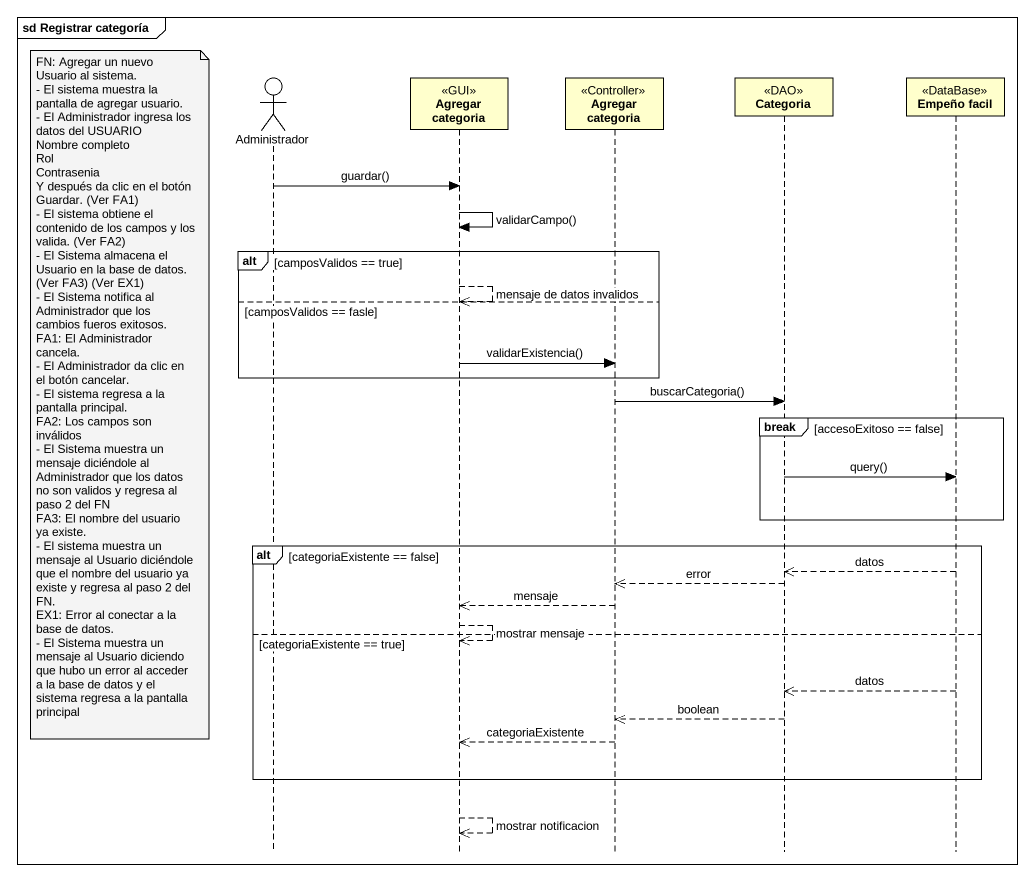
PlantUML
@startuml
mainframe sd Registrar categoría
hide footbox
actor Administrador
participant "Agregar categoria" as Agregar_categoria <<GUI>>
participant "Agregar categoria" as Agregar_categoria_2 <<Controller>>
participant Categoria <<DAO>>
participant "Empeño facil" as Empeño_facil <<DataBase>>

Administrador -> Agregar_categoria : guardar()
Agregar_categoria -> Agregar_categoria : validarCampo()
alt camposValidos == true
  Agregar_categoria -->> Agregar_categoria : mensaje de datos invalidos
else camposValidos == fasle
  Agregar_categoria -> Agregar_categoria_2 : validarExistencia()
end
note left of Administrador
  FN: Agregar un nuevo Usuario al sistema.
  - El sistema muestra la pantalla de agregar usuario.
  - El Administrador ingresa los datos del USUARIO
  Nombre completo
  Rol
  Contrasenia
  Y después da clic en el botón Guardar. (Ver FA1)
  - El sistema obtiene el contenido de los campos y los valida. (Ver FA2)
  - El Sistema almacena el Usuario en la base de datos. (Ver FA3) (Ver EX1)
  - El Sistema notifica al Administrador que los cambios fueros exitosos.
  FA1: El Administrador cancela.
  - El Administrador da clic en el botón cancelar.
  - El sistema regresa a la pantalla principal.
  FA2: Los campos son inválidos
  - El Sistema muestra un mensaje diciéndole al Administrador que los datos no son validos y regresa al paso 2 del FN
  FA3: El nombre del usuario ya existe.
  - El sistema muestra un mensaje al Usuario diciéndole que el nombre del usuario ya existe y regresa al paso 2 del FN.
  EX1: Error al conectar a la base de datos.
  - El Sistema muestra un mensaje al Usuario diciendo que hubo un error al acceder a la base de datos y el sistema regresa a la pantalla principal
end note
Agregar_categoria_2 -> Categoria : buscarCategoria()
break accesoExitoso == false
  Categoria -> Empeño_facil : query()
end
alt categoriaExistente == false
  Empeño_facil -->> Categoria : datos
  Categoria -->> Agregar_categoria_2 : error
  Agregar_categoria_2 -->> Agregar_categoria : mensaje
  Agregar_categoria -->> Agregar_categoria : mostrar mensaje
else categoriaExistente == true
  Empeño_facil -->> Categoria : datos
  Categoria -->> Agregar_categoria_2 : boolean
  Agregar_categoria_2 -->> Agregar_categoria : categoriaExistente
end
Agregar_categoria -->> Agregar_categoria : mostrar notificacion
@enduml
